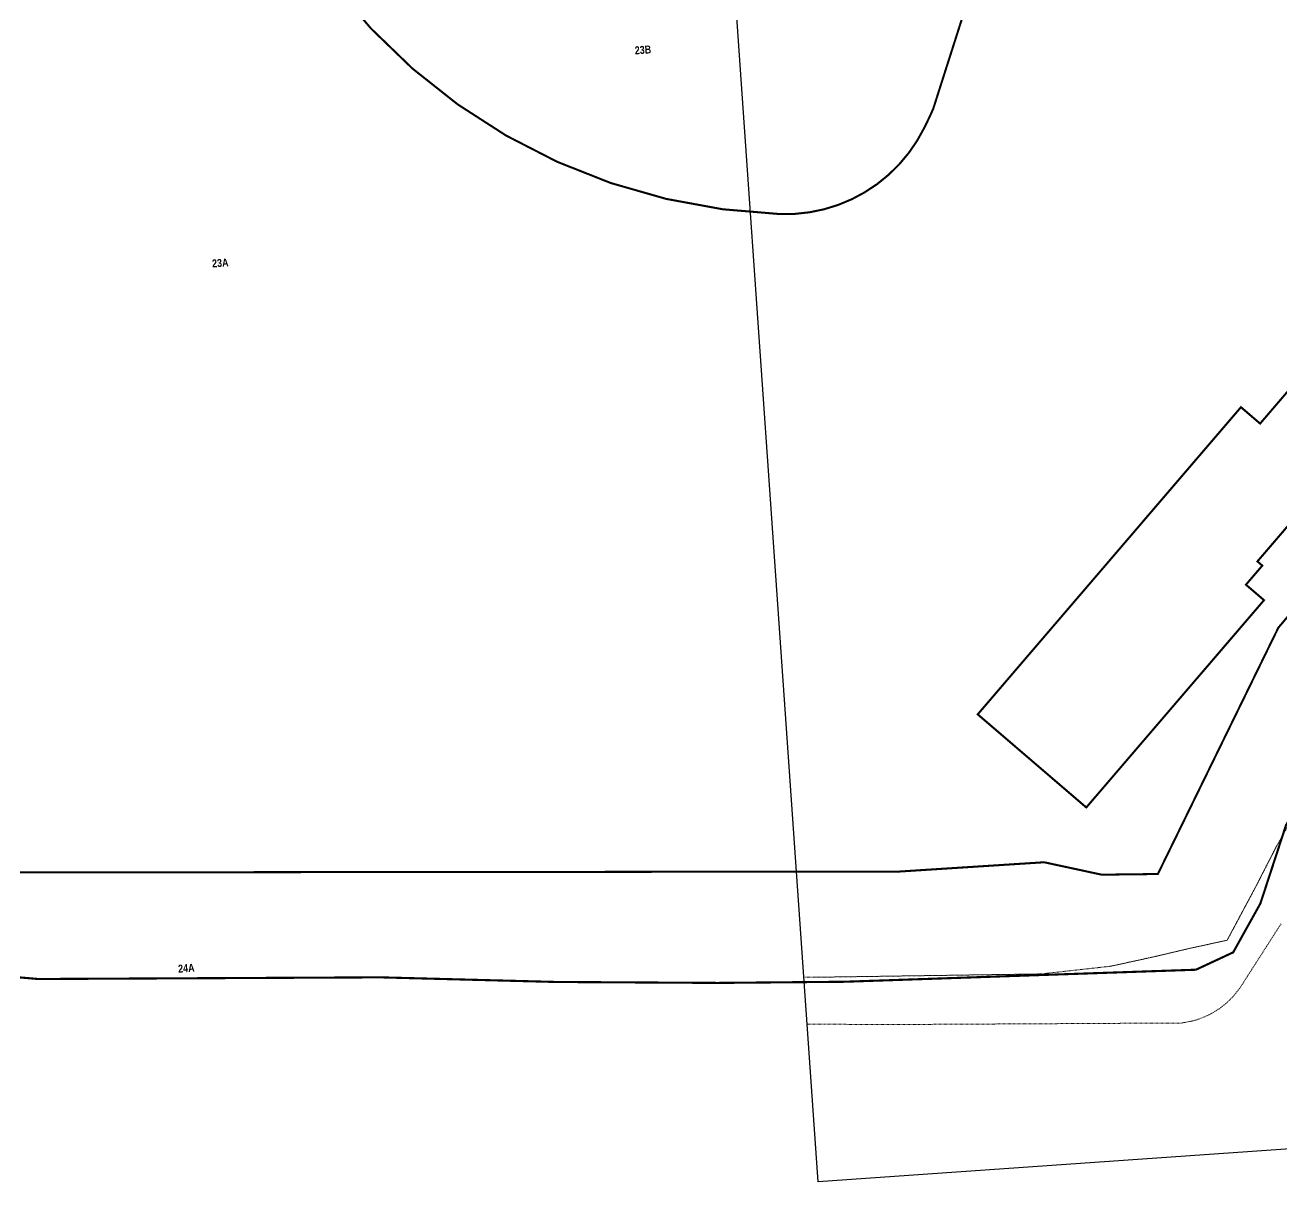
# Model space of a CAD drawing. Header units: millimetres. Extents: x 50357 to 985146, y 723188 to 1803594.
# Drawn here: x 829339 to 829574.5, y 819706.1 to 819922.8 of the extents above; entities that cross this region are included whole.
import ezdxf
from ezdxf.xclip import XClip

# ---------------------------------------------------------------- set-up
doc = ezdxf.new("R2010")
doc.units = ezdxf.units.MM
doc.header["$LTSCALE"] = 3
doc.header["$MEASUREMENT"] = 0
doc.linetypes.add('DASHED', pattern=[19.05, 12.7, -6.35])
doc.linetypes.add('x-baseplan$0$DGN Style 2', pattern=[1.94727e-06, 0, -1.94727e-06])
doc.layers.get('Defpoints').update_dxf_attribs({"color": 32})
doc.layers.add('00_Xref', color=7, linetype='Continuous')
doc.layers.add('_PARCEL BOUNDARY', color=10, linetype='DASHED')
doc.layers.add('x-baseplan$0$AR-ROAD_AR_BS_MI_', color=7, linetype='Continuous', true_color=0x6d6d6d)
doc.styles.add('_BOLD', font='arialbd.ttf', dxfattribs={"width": 0.8})

# ---------------------------------------------------------------- blocks, each defined once
blk = doc.blocks.new('x-baseplan')
at = {"layer": 'x-baseplan$0$AR-ROAD_AR_BS_MI_', "linetype": 'x-baseplan$0$DGN Style 2', "lineweight": 0, "flags": 128}
for points in [[(834338.64, 817759.3), (834330.93, 817747.27), (834329.82, 817745.85), (834328.55, 817744.57), (834327.14, 817743.44), (834325.61, 817742.49), (834323.97, 817741.72), (834322.26, 817741.14), (834320.08, 817740.72), (834269.72, 817740.45), (834219.96, 817740.53), (834189.17, 817741.14), (834167.98, 817742.62), (834089.24, 817741.61), (834063.8, 817742), (834061.99, 817741.99), (834060.19, 817741.98), (834058.38, 817741.99), (834056.57, 817742.02), (834054.77, 817742.06), (834052.96, 817742.12), (834051.16, 817742.19), (834049.35, 817742.23), (834047.56, 817742.48), (834045.82, 817742.95), (834044.14, 817743.62), (834042.59, 817744.54), (834041.04, 817745.47), (834039.5, 817746.42), (834037.72, 817747.53), (834017.77, 817760.4), (834002.15, 817771.82), (833988.2, 817785.4), (833964.24, 817813.25), (833941.51, 817845.5), (833942.28, 817909.63), (833942.24, 817939.9), (833942.53, 817969.8), (833941.17, 817989.39), (833943.36, 818000.04)], [(834356.49, 817806.09), (834356.49, 817806.08), (834353.36, 817801.12), (834348.18, 817792.05), (834342, 817781.29), (834337.82, 817773.86), (834333.93, 817766.29), (834328.55, 817756.22), (834321.67, 817754.73), (834314.9, 817753.14), (834306.78, 817751.36), (834293.69, 817749.91), (834251.08, 817749.28), (834225.55, 817749.28), (834207.55, 817749.19), (834176.44, 817748.99), (834157.37, 817748.89), (834129.08, 817748.76), (834114.3, 817749.6), (834102.06, 817750.94), (834095.28, 817751.73), (834087.65, 817752.45), (834080.5, 817754.51), (834075.53, 817755.48), (834068.5, 817749.3), (834052.26, 817749.67), (834046.21, 817753.18), (834034.66, 817759.38), (834019.87, 817769.75), (834005.84, 817781.13), (833992.64, 817793.47), (833980.34, 817806.7), (833968.99, 817820.76), (833959.72, 817834.12), (833950.31, 817850)]]:
    blk.add_lwpolyline(points, dxfattribs=at)
at = {"layer": 'x-baseplan$0$AR-ROAD_AR_BS_MI_', "lineweight": 13, "flags": 128}
for points in [[(834337.82, 817773.86), (834333.93, 817766.29), (834328.55, 817756.23)], [(834328.55, 817756.23), (834321.67, 817754.73)], [(834321.67, 817754.73), (834314.9, 817753.14), (834306.78, 817751.36)], [(834293.69, 817749.91), (834251.08, 817749.29)]]:
    blk.add_lwpolyline(points, dxfattribs=at)
blk = doc.blocks.new('PARCEL BOUNDARY')
at = {"layer": '_PARCEL BOUNDARY', "ltscale": 0.2, "const_width": 400}
blk.add_lwpolyline([(834552235, 817304559), (834423997, 817255556), (834415272, 817250725), (834383474, 817223368), (834373340, 817213382), (834356312, 817191233), (834343998, 817171014), (834339429, 817163257), (834334619, 817148570), (834329521, 817139415), (834322539, 817136162), (834256694, 817133907), (834232989, 817133690), (834202736, 817133865), (834169745, 817134732), (834105632, 817134419), (834095122, 817135317)], dxfattribs=at)
at = {"layer": '_PARCEL BOUNDARY', "ltscale": 100, "const_width": 383}
blk.add_lwpolyline([(834507889, 817309232), (834400429, 817287354), (834387406, 817251986), (834383005, 817248414), (834354246, 817219522), (834337980, 817200220), (834315409, 817154090), (834304897, 817153962), (834294102, 817156289), (834266885, 817154545), (834097559, 817154381)], dxfattribs=at)
at = {"layer": '_PARCEL BOUNDARY', "ltscale": 100, "const_width": 383, "flags": 128}
blk.add_lwpolyline([(834260789, 817365275), (834285886, 817336758), (834273307, 817297390, -0.0125363), (834271640, 817293857, -0.2950948), (834244613, 817277698, -0.2491379), (834154832, 817329505, 0.128618), (834178082, 817337195)], format="xyb", dxfattribs=at)
blk.add_lwpolyline([(834357819, 817238886), (834344632, 817250195), (834334564, 817238456), (834330978, 817241531), (834281657, 817183996), (834302000, 817166552), (834335298, 817205381), (834331915, 817208282), (834334981, 817211857), (834334066, 817212642), (834341825, 817221691), (834342543, 817221075), (834357819, 817238886)], dxfattribs=at)
at = {"layer": '_PARCEL BOUNDARY', "ltscale": 100, "const_width": 383, "elevation": -10000, "flags": 128}
blk.add_lwpolyline([(834357819, 817238886), (834344632, 817250195), (834334564, 817238456), (834330978, 817241531), (834281657, 817183996), (834302000, 817166552), (834335298, 817205381), (834331915, 817208282), (834334981, 817211857), (834334066, 817212642), (834341825, 817221691), (834342543, 817221075), (834357819, 817238886)], dxfattribs=at)
at = {"layer": 'Defpoints', "style": '_BOLD', "width": 0.8}
for s, p in [('23B', (834217451, 817307605, 994000)), ('23A', (834138253, 817267692, 994000)), ('24A', (834131894, 817135590, 994000))]:
    blk.add_text(s, height=1500, rotation=4.00124, dxfattribs=at).set_placement(p)

msp = doc.modelspace()

# ---------------------------------------------------------------- linework, layer by layer
at = {"layer": 'Defpoints'}
msp.add_lwpolyline([(829438.2749, 820412.4564), (830142.5028, 820461.6873), (830191.8829, 819755.3265), (829487.6549, 819706.0955)], close=True, dxfattribs=at)

# ---------------------------------------------------------------- block references
at = {"xscale": 0.001, "yscale": 0.001, "zscale": 0.001, "rotation": 359.998908534026}
msp.add_blockref('PARCEL BOUNDARY', (-4779.7039, 2625.5612, -0.0001), dxfattribs=at)
at = {"layer": '00_Xref'}
ref = msp.add_blockref('x-baseplan', (-4764.2896, 1995.1308), dxfattribs=at)
XClip(ref).set_block_clipping_path([(834202.5645048908, 818417.3256012732), (834906.7924435089, 818466.5565350093), (834956.1724833156, 817760.1956963469), (834251.9445446975, 817710.9647626108)])

doc.saveas('drawing.dxf')
